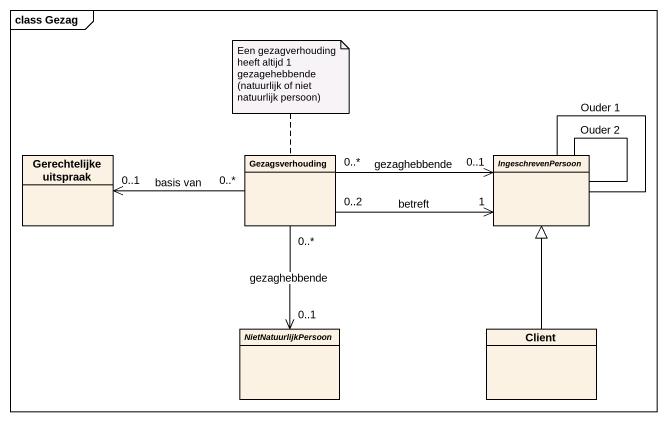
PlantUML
@startuml
mainframe class Gezag
hide circle
hide empty members
class "Gerechtelijke uitspraak" as Gerechtelijke_uitspraak
class Gezagsverhouding
abstract class IngeschrevenPersoon
abstract class NietNatuurlijkPersoon
class Client
Gerechtelijke_uitspraak "0..1" <-right- "0..*" Gezagsverhouding : basis van
Gezagsverhouding "0..2" -right-> "1" IngeschrevenPersoon : betreft
IngeschrevenPersoon "0..1" <-left- "0..*" Gezagsverhouding : gezaghebbende
IngeschrevenPersoon -- IngeschrevenPersoon : Ouder 1
IngeschrevenPersoon -- IngeschrevenPersoon : Ouder 2
NietNatuurlijkPersoon "0..1" <-up- "0..*" Gezagsverhouding : gezaghebbende
Client -up-|> IngeschrevenPersoon
note top of Gezagsverhouding : Een gezagverhouding heeft altijd 1 gezagehebbende (natuurlijk of niet natuurlijk persoon)
@enduml
